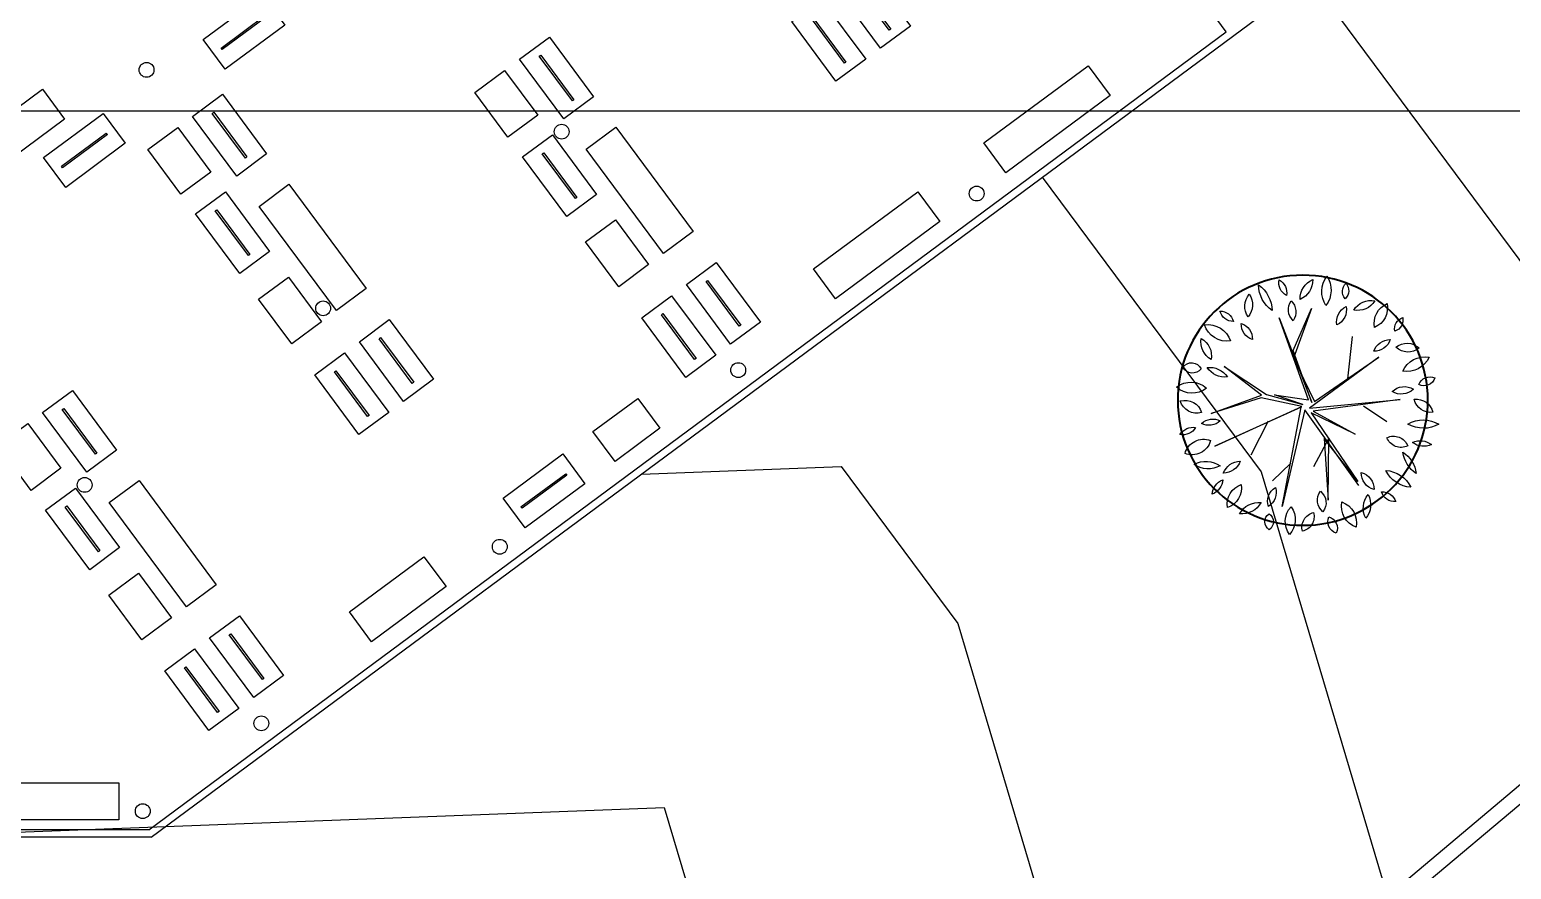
# Model space of a CAD drawing. Header units: millimetres. Extents: x 55520 to 96084, y -58491 to -49645.
# Drawn here: x 59592.36 to 59632.3, y -57765.84 to -57743.2 of the extents above; entities that cross this region are included whole.
import ezdxf

# ---------------------------------------------------------------- set-up
doc = ezdxf.new("R2010")
doc.units = ezdxf.units.MM
for name, color, linetype in [('Alvenaria Corte', 30, 'Continuous'), ('Alvenaria Vista', 40, 'Continuous'), ('ARQ-COTAS', 1, 'Continuous'), ('Caminhos Principais', 13, 'Continuous'), ('Curvas de Nível', 10, 'Continuous'), ('Esquadrias', 241, 'Continuous'), ('Mobiliário_cinza', 254, 'Continuous'), ('Pilares', 181, 'Continuous'), ('Árvores Existentes', 114, 'Continuous')]:
    doc.layers.add(name, color=color, linetype=linetype)

# ---------------------------------------------------------------- blocks, each defined once
blk = doc.blocks.new('tree 17')
at = {"color": 0, "linetype": 'ByBlock'}
for p, q in [((-0.149, 0.772), (-0.808, 1.664)), ((-0.808, 1.664), (-0.082, 0.822)), ((-0.215, 1.813), (-0.082, 0.152)), ((-0.033, 0.269), (-0.182, 1.747)), ((-0.182, 1.747), (-0.149, 0.772)), ((-0.082, 0.152), (-1.511, 1.221)), ((-1.511, 1.221), (-0.099, 0.075)), ((0.327, 1.071), (-0.033, 0.269)), ((0.001, 0.186), (1.346, 1.116)), ((1.346, 1.116), (0.017, 0.269)), ((0.017, 0.269), (0.327, 1.071)), ((0.765, 0.778), (0.909, 1.26)), ((-0.082, 0.822), (-0.619, 1.038)), ((-0.89, 0.728), (-1.344, 0.756)), ((1.54, 0.285), (0.001, 0.186)), ((0.15, 0.152), (1.54, 0.285)), ((-0.099, 0.075), (-1.738, -0.385)), ((-1.738, -0.385), (-0.082, 0.075)), ((-0.719, -0.113), (-1.344, 0.152)), ((-0.082, 0.075), (-0.542, -0.512)), ((-0.431, -0.496), (-0.049, 0.058)), ((-0.049, 0.058), (-0.326, -0.401)), ((-0.326, -0.401), (0.084, 0.058)), ((0.084, 0.058), (0.626, -1.404)), ((0.626, -1.404), (0.1, 0.136)), ((0.1, 0.136), (0.444, -0.795)), ((0.361, -0.684), (0.15, 0.152)), ((0.865, 0.224), (1.418, -0.302)), ((-0.542, -0.512), (-1.411, -0.878)), ((-0.686, -1.37), (-0.431, -0.496)), ((-1.411, -0.878), (-0.509, -0.545)), ((-0.509, -0.545), (-0.686, -1.37)), ((1.18, -1.16), (0.361, -0.684)), ((0.444, -0.795), (1.18, -1.16))]:
    blk.add_line(p, q, dxfattribs=at)
for points in [[(0.106, 2.463, 0.350689), (0.021, 2.165)], [(0.021, 2.165, 0.350689), (0.106, 2.463)], [(0.478, 2.441, 0.27027), (0.329, 1.921)], [(0.329, 1.921, 0.27027), (0.478, 2.441)], [(-1.072, 2.208, 0.45154), (-0.987, 1.9)], [(-0.987, 1.9, 0.45154), (-1.072, 2.208)], [(-0.733, 2.356, 0.375302), (-0.637, 1.847)], [(-0.637, 1.847, 0.375302), (-0.733, 2.356)], [(-0.191, 2.048, 0.30277), (-0.499, 2.346)], [(-0.499, 2.346, 0.30277), (-0.191, 2.048)], [(0.711, 2.314, 0.218613), (0.775, 1.868)], [(0.775, 1.868, 0.218613), (0.711, 2.314)], [(-0.053, 2.048, 0.340953), (-0.032, 1.666)], [(-0.032, 1.666, 0.340953), (-0.053, 2.048)], [(1.253, 2.091, 0.288468), (1.019, 1.847)], [(1.019, 1.847, 0.288468), (1.253, 2.091)], [(1.592, 1.9, 0.268637), (1.168, 1.539)], [(1.168, 1.539, 0.268637), (1.592, 1.9)], [(-1.391, 1.326, 0.363335), (-1.731, 1.687)], [(-1.731, 1.687, 0.363335), (-1.391, 1.326)], [(-1.147, 1.666, 0.420523), (-1.518, 1.793)], [(-1.518, 1.793, 0.420523), (-1.147, 1.666)], [(-1.009, 1.762, 0.408258), (-0.807, 1.454)], [(-0.807, 1.454, 0.408258), (-1.009, 1.762)], [(0.913, 1.836, 0.440076), (0.722, 1.485)], [(0.722, 1.485, 0.440076), (0.913, 1.836)], [(1.645, 1.666, 0.386862), (1.539, 1.273)], [(1.539, 1.273, 0.386862), (1.645, 1.666)], [(-1.954, 1.39, 0.525994), (-1.773, 1.167)], [(-1.773, 1.167, 0.525994), (-1.954, 1.39)], [(-1.38, 0.88, 0.343163), (-1.699, 1.061)], [(1.645, 1.124, 0.341117), (1.327, 0.912)], [(1.327, 0.912, 0.341117), (1.645, 1.124)], [(2.07, 1.22, 0.443589), (1.773, 1.124)], [(1.773, 1.124, 0.443589), (2.07, 1.22)], [(-1.752, 0.923, 0.295875), (-2.177, 0.827)], [(-2.177, 0.827, 0.295875), (-1.752, 0.923)], [(-1.699, 1.061, 0.343163), (-1.38, 0.88)], [(2.229, 0.869, 0.343561), (1.709, 0.753)], [(1.709, 0.753, 0.343561), (2.229, 0.869)], [(-1.816, 0.445, 0.362144), (-2.272, 0.604)], [(-2.272, 0.604, 0.362144), (-1.816, 0.445)], [(2.198, 0.625, 0.38021), (1.89, 0.349)], [(1.89, 0.349, 0.38021), (2.198, 0.625)], [(-2.017, 0.169, 0.288328), (-2.325, 0.243)], [(-2.325, 0.243, 0.288328), (-2.017, 0.169)], [(-1.561, 0.115, 0.309468), (-1.932, 0.084)], [(-1.932, 0.084, 0.309468), (-1.561, 0.115)], [(1.9, 0.179, 0.326555), (1.539, 0.147)], [(1.539, 0.147, 0.326555), (1.9, 0.179)], [(2.325, 0.02, 0.383832), (2.06, 0.115)], [(2.06, 0.115, 0.383832), (2.325, 0.02)], [(-1.89, -0.054, 0.289447), (-2.23, -0.373)], [(-2.23, -0.373, 0.289447), (-1.89, -0.054)], [(2.272, -0.352, 0.351781), (1.826, -0.171)], [(1.826, -0.171, 0.351781), (2.272, -0.352)], [(-1.731, -0.511, 0.447347), (-2.23, -0.628)], [(-2.23, -0.628, 0.447347), (-1.731, -0.511)], [(2.134, -0.532, 0.317134), (1.741, -0.649)], [(-1.37, -0.67, 0.315606), (-1.656, -0.851)], [(-1.656, -0.851, 0.315606), (-1.37, -0.67)], [(1.677, -0.787, 0.340003), (1.338, -0.639)], [(1.338, -0.639, 0.340003), (1.677, -0.787)], [(1.741, -0.649, 0.317134), (2.134, -0.532)], [(-1.784, -0.862, 0.306984), (-2.081, -0.947)], [(-2.081, -0.947, 0.306984), (-1.784, -0.862)], [(-1.529, -1, 0.414115), (-1.688, -1.403)], [(-1.688, -1.403, 0.414115), (-1.529, -1)], [(1.762, -1.425, 0.316942), (1.412, -1.032)], [(1.412, -1.032, 0.316942), (1.762, -1.425)], [(1.752, -0.904, 0.40592), (1.943, -1.106)], [(1.943, -1.106, 0.40592), (1.752, -0.904)], [(-1.179, -1.276, 0.365918), (-1.582, -1.637)], [(-1.582, -1.637, 0.365918), (-1.179, -1.276)], [(-0.765, -1.191, 0.285981), (-0.934, -1.552)], [(-0.934, -1.552, 0.285981), (-0.765, -1.191)], [(0.786, -1.201, 0.368927), (0.987, -1.499)], [(0.987, -1.499, 0.368927), (0.786, -1.201)], [(0.01, -1.414, 0.328832), (0.042, -1.764)], [(0.042, -1.764, 0.328832), (0.01, -1.414)], [(0.616, -1.584, 0.235997), (0.722, -2.094)], [(0.722, -2.094, 0.235997), (0.616, -1.584)], [(1.529, -1.541, 0.303563), (1.125, -1.414)], [(1.125, -1.414, 0.303563), (1.529, -1.541)], [(-1.03, -1.605, 0.559657), (-1.264, -1.839)], [(-1.264, -1.839, 0.559657), (-1.03, -1.605)], [(-0.786, -1.616, 0.321275), (-0.68, -2.019)], [(-0.68, -2.019, 0.321275), (-0.786, -1.616)], [(-0.308, -1.648, 0.362047), (-0.478, -2.168)], [(-0.478, -2.168, 0.362047), (-0.308, -1.648)], [(0.212, -1.775, 0.339938), (0.488, -2.072)], [(0.488, -2.072, 0.339938), (0.212, -1.775)], [(0.987, -1.626, 0.337084), (1.062, -1.924)], [(1.062, -1.924, 0.337084), (0.987, -1.626)], [(-0.043, -1.881, 0.345907), (-0.106, -2.179)], [(-0.106, -2.179, 0.345907), (-0.043, -1.881)]]:
    blk.add_lwpolyline(points, format="xyb")
at = {"lineweight": 40}
blk.add_circle((0, 0), 2.242, dxfattribs=at)
blk = doc.blocks.new('Expo_1')
blk.add_lwpolyline([(55979.651, -57955.975), (55981.651, -57955.975), (55981.651, -57956.975), (55979.651, -57956.975)], close=True)
at = {"layer": 'Esquadrias'}
blk.add_lwpolyline([(55979.901, -57956.45), (55981.401, -57956.45), (55981.401, -57956.5), (55979.901, -57956.5)], close=True, dxfattribs=at)

msp = doc.modelspace()

# ---------------------------------------------------------------- linework, layer by layer
at = {"layer": 'Alvenaria Corte'}
for p, q in [((59708.453, -57699.685), (59572.467, -57814.094)), ((59708.709, -57699.992), (59573.031, -57814.143)), ((59595.636, -57764.968), (59640.119, -57732.022)), ((59624.613, -57743.257), (59622.947, -57741.007)), ((59595.57, -57764.768), (59624.613, -57743.257)), ((59595.636, -57764.968), (59498.523, -57764.968)), ((59595.57, -57764.768), (59526.523, -57764.768))]:
    msp.add_line(p, q, dxfattribs=at)
at = {"layer": 'Alvenaria Vista'}
msp.add_open_spline([(59423.514, -57798.825), (59463.082, -57747.087), (59502.65, -57695.348), (59542.218, -57643.61), (59549.466, -57636.301), (59556.714, -57628.992), (59563.963, -57621.683), (59574.888, -57615.418), (59585.813, -57609.153), (59596.738, -57602.887), (59607.709, -57603.663), (59618.68, -57604.438), (59629.651, -57605.213), (59666.163, -57648.985), (59702.675, -57692.757), (59739.187, -57736.529), (59752.038, -57750.994), (59764.89, -57765.458), (59777.742, -57779.923)], degree=3, knots=[20.322416, 20.322416, 20.322416, 20.322416, 21.305376, 21.305376, 21.305376, 22.305376, 22.305376, 22.305376, 23.305376, 23.305376, 23.305376, 24.305376, 24.305376, 24.305376, 25.305376, 25.305376, 25.305376, 25.593369, 25.593369, 25.593369, 25.593369], dxfattribs=at)
at = {"layer": 'ARQ-COTAS'}
msp.add_lwpolyline([(59662.803, -57741.767), (59662.803, -57745.398), (59456.552, -57745.398), (59456.552, -57741.767)], dxfattribs=at)
at = {"layer": 'Caminhos Principais'}
msp.add_open_spline([(59468.795, -57754.431), (59467.074, -57764.742), (59465.303, -57775.176), (59462.064, -57789.642), (59461.1, -57793.6), (59459.873, -57798.086), (59459.725, -57798.618), (59459.575, -57799.149), (59460.331, -57799.047), (59461.086, -57798.941), (59463.238, -57798.631), (59464.634, -57798.418), (59467.067, -57798.023), (59468.105, -57797.846), (59470.198, -57797.475), (59471.252, -57797.282), (59474.432, -57796.684), (59476.577, -57796.262), (59483.073, -57794.973), (59487.485, -57794.085), (59496.424, -57792.532), (59500.95, -57791.866), (59510.087, -57791.071), (59514.699, -57790.94), (59521.304, -57791.39), (59523.282, -57791.606), (59526.537, -57792.121), (59527.816, -57792.364), (59530.362, -57792.937), (59531.622, -57793.265), (59535.362, -57794.362), (59537.8, -57795.247), (59544.907, -57798.271), (59549.409, -57800.787), (59557.995, -57806.514), (59562.079, -57809.725), (59569.854, -57816.575), (59573.546, -57820.214), (59580.692, -57827.825), (59584.122, -57831.794), (59590.662, -57839.789), (59593.774, -57843.815), (59602.016, -57854.776), (59606.955, -57861.674), (59616.869, -57874.913), (59621.844, -57881.252), (59628.317, -57888.434), (59629.525, -57889.731), (59632.002, -57892.31), (59633.266, -57893.59), (59635.553, -57895.857), (59636.566, -57896.847), (59637.591, -57897.836)], degree=3, knots=[0, 0, 0, 0, 31.409672, 31.409672, 43.166399, 43.166399, 44.747182, 44.747182, 44.747182, 47.085017, 47.085017, 51.415951, 51.415951, 54.631835, 54.631835, 57.847718, 57.847718, 64.279485, 64.279485, 77.14302, 77.14302, 90.006555, 90.006555, 102.870089, 102.870089, 108.357779, 108.357779, 111.907941, 111.907941, 115.458102, 115.458102, 122.558426, 122.558426, 136.634764, 136.634764, 150.711102, 150.711102, 164.787441, 164.787441, 179.466026, 179.466026, 194.144612, 194.144612, 219.586913, 219.586913, 245.029215, 245.029215, 250.783382, 250.783382, 256.537549, 256.537549, 261.016004, 261.016004, 261.016004, 261.016004], dxfattribs=at)
msp.add_rational_spline([(59465.536, -57755.733), (59464.665, -57760.937), (59463.775, -57766.158), (59461.998, -57775.689), (59461.138, -57779.995), (59459.149, -57788.981), (59458.003, -57793.67), (59456.688, -57798.336), (59456.687, -57798.337), (59456.687, -57798.339), (59456.686, -57798.341), (59456.549, -57798.828), (59456.412, -57799.316), (59456.274, -57799.803), (59456.088, -57800.466), (59456.238, -57801.138), (59456.69, -57801.658), (59457.142, -57802.177), (59457.786, -57802.42), (59458.469, -57802.327), (59458.971, -57802.259), (59459.474, -57802.191), (59459.976, -57802.122), (59459.977, -57802.122), (59459.978, -57802.122), (59459.979, -57802.122), (59462.007, -57801.847), (59464.035, -57801.55), (59467.684, -57800.965), (59469.305, -57800.685), (59472.577, -57800.09), (59474.225, -57799.776), (59479.194, -57798.808), (59482.544, -57798.127), (59489.29, -57796.822), (59492.688, -57796.197), (59500.813, -57794.925), (59505.554, -57794.364), (59514.191, -57793.994), (59518.089, -57794.071), (59523.63, -57794.688), (59525.292, -57794.939), (59528.599, -57795.59), (59530.241, -57795.991), (59533.478, -57796.931), (59535.076, -57797.47), (59539.806, -57799.273), (59542.874, -57800.723), (59548.837, -57804.022), (59551.733, -57805.872), (59560.553, -57812.157), (59566.176, -57817.142), (59573.459, -57824.485), (59575.446, -57826.594), (59579.301, -57830.855), (59581.169, -57833.009), (59586.627, -57839.517), (59590.069, -57843.913), (59600.566, -57857.782), (59607.208, -57867.248), (59616.065, -57878.647), (59618.039, -57881.115), (59621.79, -57885.608), (59623.557, -57887.648), (59626.633, -57891.032), (59627.922, -57892.402), (59630.557, -57895.12), (59631.898, -57896.466), (59633.929, -57898.463), (59634.604, -57899.121), (59635.283, -57899.778)], [1, 1, 1, 1, 1, 1, 1, 1, 1, 1, 1, 1, 1, 1, 0.919934982122, 0.919934982122, 1, 0.919934982122, 0.919934982122, 1, 1, 1, 1, 1, 1, 1, 1, 1, 1, 1, 1, 1, 1, 1, 1, 1, 1, 1, 1, 1, 1, 1, 1, 1, 1, 1, 1, 1, 1, 1, 1, 1, 1, 1, 1, 1, 1, 1, 1, 1, 1, 1, 1, 1, 1, 1, 1, 1, 1, 1, 1], degree=3, knots=[3.300707, 3.300707, 3.300707, 3.300707, 19.146239, 19.146239, 32.144713, 32.144713, 46.223275, 46.223275, 46.223275, 46.228431, 46.228431, 46.228431, 47.699367, 47.699367, 47.699367, 48.689646, 48.689646, 48.689646, 49.679925, 49.679925, 49.679925, 51.2199, 51.2199, 51.2199, 51.223127, 51.223127, 51.223127, 57.437436, 57.437436, 62.387255, 62.387255, 67.337074, 67.337074, 77.236711, 77.236711, 87.136349, 87.136349, 100.830346, 100.830346, 112.094135, 112.094135, 116.932256, 116.932256, 121.770377, 121.770377, 126.608498, 126.608498, 136.284741, 136.284741, 145.960983, 145.960983, 166.649698, 166.649698, 174.738056, 174.738056, 182.826415, 182.826415, 199.003131, 199.003131, 233.856655, 233.856655, 243.71926, 243.71926, 252.24399, 252.24399, 258.231325, 258.231325, 264.218659, 264.218659, 267.16835, 267.16835, 267.16835, 267.16835], dxfattribs=at)
at = {"layer": 'Curvas de Nível'}
msp.add_lwpolyline([(59626.888, -57741.822), (59633.726, -57751.028), (59641.483, -57777.117), (59636.918, -57798.682), (59656.834, -57840.066), (59672.892, -57857.802), (59679.627, -57862.47)], dxfattribs=at)
at = {"layer": 'Curvas de Nível', "color": 251}
for points in [[(59619.655, -57747.178), (59625.552, -57755.118), (59632.204, -57777.49), (59627.478, -57799.82), (59649.289, -57845.142), (59666.914, -57864.609), (59672.49, -57868.474)], [(59608.848, -57755.182), (59614.237, -57754.977), (59617.379, -57759.207), (59622.926, -57777.863), (59618.038, -57800.959), (59641.743, -57850.218), (59660.937, -57871.417), (59665.354, -57874.478)], [(59469.815, -57797.542), (59471.427, -57795.436), (59494.875, -57764.775), (59538.221, -57766.88), (59609.464, -57764.165), (59613.648, -57778.237), (59608.598, -57802.097), (59634.198, -57855.293), (59654.96, -57878.225), (59658.217, -57880.482)]]:
    msp.add_lwpolyline(points, dxfattribs=at)
at = {"layer": 'Mobiliário_cinza'}
for points in [[(59605.25, -57746.096), (59604.357, -57744.891), (59605.161, -57744.296), (59606.054, -57745.501)], [(59621.483, -57744.974), (59618.67, -57747.057), (59618.075, -57746.253), (59620.888, -57744.17)], [(59593.294, -57745.61), (59590.481, -57747.693), (59589.886, -57746.889), (59592.699, -57744.806)], [(59596.435, -57747.635), (59595.542, -57746.43), (59596.346, -57745.835), (59597.238, -57747.04)], [(59609.442, -57749.235), (59607.358, -57746.423), (59608.162, -57745.828), (59610.245, -57748.64)], [(59600.626, -57750.774), (59598.543, -57747.962), (59599.347, -57747.367), (59601.43, -57750.179)], [(59616.895, -57748.371), (59614.083, -57750.455), (59613.488, -57749.651), (59616.3, -57747.568)], [(59608.236, -57750.128), (59607.343, -57748.923), (59608.147, -57748.327), (59609.04, -57749.533)], [(59599.421, -57751.667), (59598.528, -57750.462), (59599.332, -57749.867), (59600.224, -57751.072)], [(59609.343, -57753.945), (59608.138, -57754.838), (59607.542, -57754.034), (59608.748, -57753.141)], [(59592.393, -57755.619), (59591.5, -57754.414), (59592.303, -57753.819), (59593.196, -57755.024)], [(59596.584, -57758.758), (59594.501, -57755.945), (59595.304, -57755.35), (59597.388, -57758.163)], [(59603.581, -57758.212), (59601.572, -57759.7), (59600.977, -57758.896), (59602.986, -57757.408)], [(59595.379, -57759.651), (59594.486, -57758.445), (59595.289, -57757.85), (59596.182, -57759.056)], [(59594.763, -57764.505), (59591.263, -57764.505), (59591.263, -57763.505), (59594.763, -57763.505)]]:
    msp.add_lwpolyline(points, close=True, dxfattribs=at)
at = {"layer": 'Pilares'}
for centre in [(59595.507, -57744.282), (59606.697, -57745.949), (59617.887, -57747.617), (59600.268, -57750.711), (59611.458, -57752.378), (59593.839, -57755.472), (59605.029, -57757.14), (59598.601, -57761.901), (59595.405, -57764.268)]:
    msp.add_circle(centre, 0.2, dxfattribs=at)

# ---------------------------------------------------------------- block references
at = {"layer": 'Mobiliário_cinza'}
for p, rotation in [((46359.465, -137222.621), 126.5248763179003), ((139078.161, -70998.904), 216.5248763174621), ((46358.26, -137223.513), 126.5248763179003), ((46350.923, -137224.529), 126.5248763179003), ((46342.108, -137226.068), 126.5248763179003), ((139073.858, -71002.091), 216.5248763174621), ((46351.005, -137227.159), 126.5248763179003), ((46342.19, -137228.698), 126.5248763179003), ((46355.423, -137230.604), 126.5248763179003), ((46354.218, -137231.497), 126.5248763179003), ((46346.608, -137232.143), 126.5248763179003), ((46345.402, -137233.036), 126.5248763179003), ((46338.066, -137234.051), 126.5248763179003), ((139086.244, -71011.272), 216.5248763179002), ((46338.147, -137236.682), 126.5248763179003), ((46342.566, -137240.127), 126.5248763179003), ((46341.36, -137241.02), 126.5248763179003)]:
    msp.add_blockref('Expo_1', p, dxfattribs=dict(at, rotation=rotation))
at = {"layer": 'Árvores Existentes', "xscale": -1.504, "yscale": 1.504000000000001, "zscale": 1.504, "rotation": 220.0749756908868}
msp.add_blockref('tree 17', (59626.677, -57753.19), dxfattribs=at)

doc.saveas('drawing.dxf')
